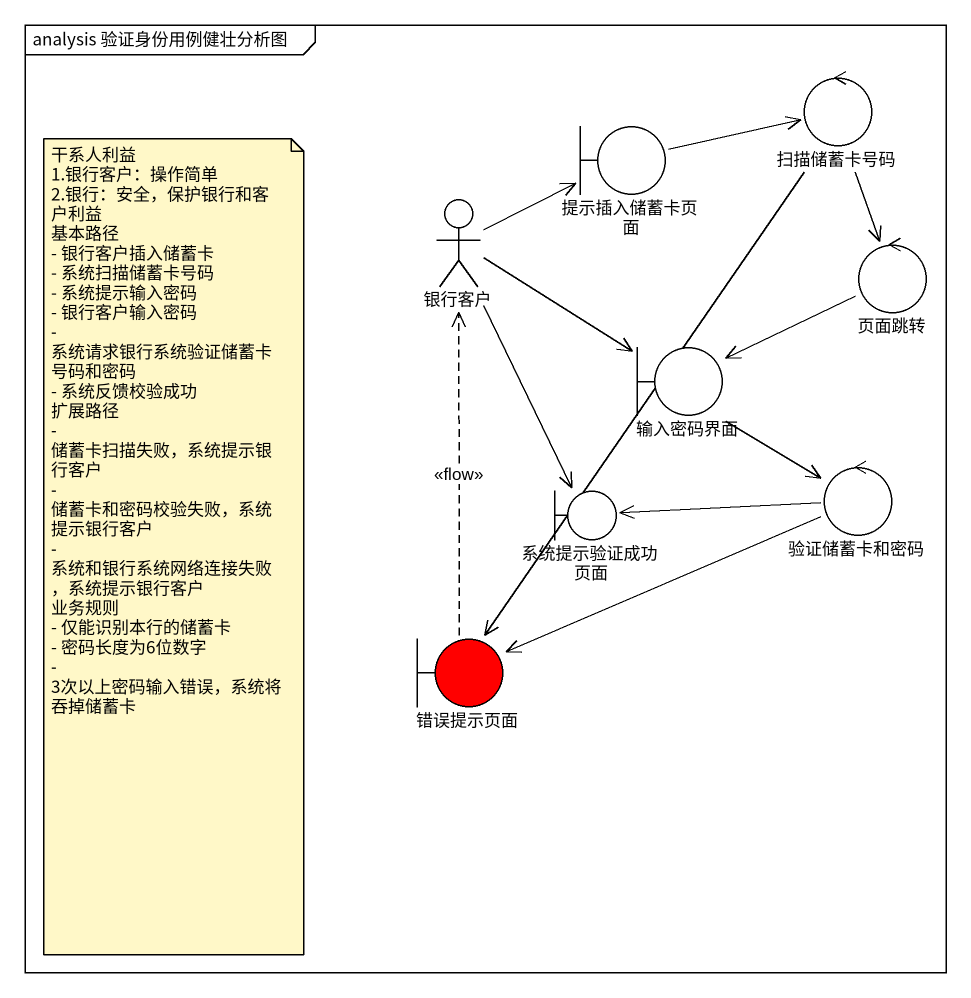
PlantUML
@startuml
mainframe analysis 验证身份用例健壮分析图
control 扫描储蓄卡号码
boundary 提示插入储蓄卡页面
actor 银行客户
control 页面跳转
boundary 输入密码界面
boundary 系统提示验证成功页面
control 验证储蓄卡和密码
boundary 错误提示页面 #FF0000
扫描储蓄卡号码 --> 页面跳转
扫描储蓄卡号码 --> 错误提示页面
提示插入储蓄卡页面 -right-> 扫描储蓄卡号码
银行客户 -right-> 提示插入储蓄卡页面
银行客户 -right-> 输入密码界面
银行客户 --> 系统提示验证成功页面
页面跳转 -left-> 输入密码界面
输入密码界面 --> 验证储蓄卡和密码
验证储蓄卡和密码 -left-> 系统提示验证成功页面
验证储蓄卡和密码 -left-> 错误提示页面
错误提示页面 .up.> 银行客户 : <<flow>>
note as N1
  干系人利益
  1.银行客户：操作简单
  2.银行：安全，保护银行和客户利益
  基本路径
  - 银行客户插入储蓄卡
  - 系统扫描储蓄卡号码
  - 系统提示输入密码
  - 银行客户输入密码
  - 系统请求银行系统验证储蓄卡号码和密码
  - 系统反馈校验成功
  扩展路径
  - 储蓄卡扫描失败，系统提示银行客户
  - 储蓄卡和密码校验失败，系统提示银行客户
  - 系统和银行系统网络连接失败，系统提示银行客户
  业务规则
  - 仅能识别本行的储蓄卡
  - 密码长度为6位数字
  - 3次以上密码输入错误，系统将吞掉储蓄卡
end note
@enduml
